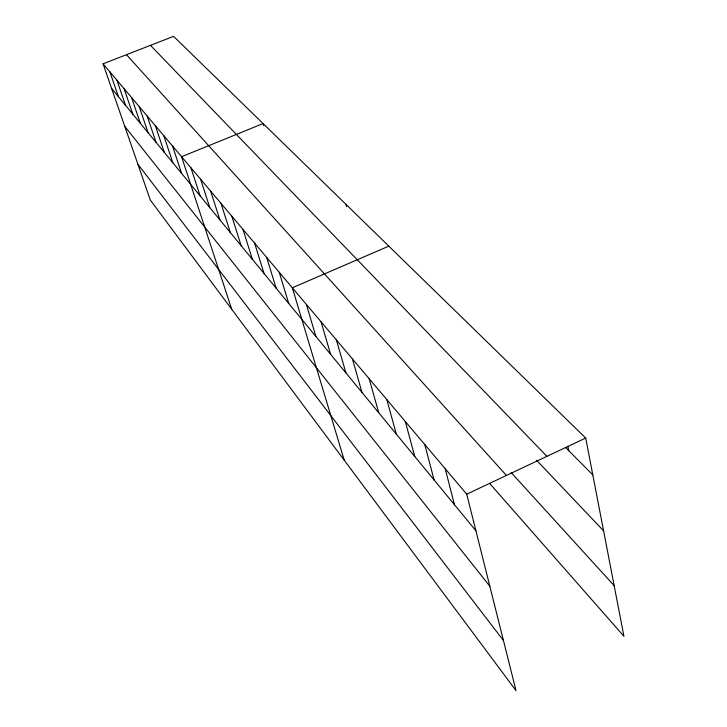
<?xml version="1.0" encoding="UTF-8"?>
<svg xmlns="http://www.w3.org/2000/svg" width="727" height="727" viewBox="0 0 727 727"><rect width="100%" height="100%" fill="white"/><g stroke="black" fill="none" stroke-linecap="round" stroke-linejoin="round"><path stroke-width="1.09" d="M585.698 438.036L173.589 36.35L103.07 63.812L466.734 494.178L585.698 438.036L623.93 636.289L489.644 483.391M388.827 246.144L292.318 287.774L344.234 460.191M565.615 447.541L592.805 474.895M150.471 45.356L546.895 456.347M536.535 460.227L603.592 530.837M511.172 472.559L614.161 585.644M126.498 54.698L506.446 475.431M111.585 88.376L475.912 530.746M124.744 126.307L489.825 586.216M137.903 164.257L503.447 640.514M103.07 63.812L150.316 200.061L516.025 690.65L466.734 494.178M109.877 71.873L118.456 96.709M116.893 80.17L125.526 105.297M124.117 88.721L132.814 114.148M131.569 97.536L140.32 123.263M139.248 106.624L148.063 132.659M147.172 116.002L156.051 142.356M155.36 125.689L164.293 152.37M163.811 135.695L172.799 162.703M172.544 146.027L181.596 173.38M231.74 309.284L181.577 156.723L263.083 123.581L263.71 125.716M190.928 167.783L200.089 195.827M200.607 179.233L209.812 207.64M210.63 191.092L219.89 219.872M221.017 203.396L230.323 232.549M231.795 216.146L241.146 245.69M242.982 229.387L252.378 259.321M254.604 243.136L264.037 273.479M266.682 257.431L276.142 288.183M279.241 272.298L288.737 303.477M306.367 304.395L315.909 336.465M321.043 321.761L330.585 354.285M336.374 339.9L345.916 372.906M352.413 358.884L361.946 392.371M369.216 378.767L378.731 412.745M386.828 399.614L396.306 434.092M346.061 204.46L346.652 206.632M405.321 421.496L414.753 456.483M424.75 444.488L434.11 480.002M445.188 468.679L454.475 504.72M567.878 446.305L568.768 450.713"/></g></svg>
